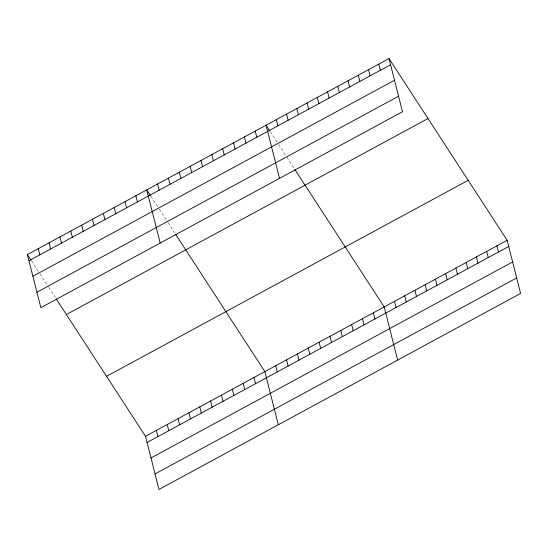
<?xml version="1.0" encoding="UTF-8"?>
<svg xmlns="http://www.w3.org/2000/svg" width="548" height="548" viewBox="0 0 548 548"><rect width="100%" height="100%" fill="white"/><g stroke="black" fill="none" stroke-linecap="round" stroke-linejoin="round"><path stroke-width="0.41" stroke-dasharray="2.74 2.06" d="M270.253 131.623L277.213 142.336M278.603 144.473L286.494 156.612M286.96 157.324L293.92 168.037M150.912 196.307L157.879 207.014M159.269 209.158L167.62 222.009M168.085 222.721L174.579 232.715M31.579 260.992L38.538 271.698M39.929 273.842L48.279 286.693M48.745 287.405L55.245 297.4"/><path stroke-width="0.82" d="M389.032 58.561L402.485 111.717L40.853 307.716L27.4 254.567L389.032 58.561L507.147 240.284L520.6 293.433L158.968 489.439L145.515 436.283L56.17 298.824M28.962 260.745L390.594 64.739M32.887 276.247L394.519 80.241M36.928 292.214L398.56 96.215M66.377 314.531L428.009 118.526M106.538 376.318L468.17 180.313M145.515 436.283L507.147 240.284M147.083 442.469L508.715 246.463M151.001 457.97L512.633 261.965M155.043 473.938L516.675 277.932M269.787 130.91L266.075 125.197L279.528 178.353M294.845 169.462L384.196 306.921L397.643 360.077M150.453 195.595L146.741 189.882L160.187 243.038M175.511 234.147L264.855 371.606L278.309 424.762M27.4 254.567L31.113 260.273M496.906 245.833L498.468 252.018M486.658 251.388L488.22 257.567M476.411 256.944L477.972 263.122M466.163 262.492L467.732 268.678M455.915 268.047L457.484 274.233M445.675 273.603L447.237 279.781M435.427 279.158L436.989 285.337M378.784 64.109L380.353 70.295M425.18 284.707L426.741 290.892M368.537 69.665L370.106 75.85M414.932 290.262L416.501 296.441M358.296 75.22L359.858 81.399M404.684 295.817L406.253 301.996M348.049 80.775L349.61 86.954M394.444 301.373L396.005 307.551M337.801 86.324L339.363 92.509M327.553 91.879L329.122 98.058M373.346 312.805L374.907 318.984M317.306 97.434L318.874 103.613M362.495 318.683L364.064 324.861M307.065 102.99L308.627 109.168M351.645 324.567L353.213 330.745M296.817 108.538L298.379 114.724M286.57 114.094L288.132 120.272M340.801 330.444L342.363 336.623M276.322 119.649L277.891 125.828M329.951 336.321L331.513 342.507M319.1 342.205L320.662 348.384M255.231 131.082L256.793 137.26M308.25 348.083L309.819 354.268M244.381 136.959L245.942 143.144M297.4 353.967L298.968 360.146M233.53 142.843L235.092 149.022M286.556 359.844L288.118 366.023M222.68 148.72L224.248 154.899M275.706 365.721L277.267 371.907M211.829 154.605L213.398 160.783M200.986 160.482L202.548 166.661M254.005 377.483L255.574 383.669M190.135 166.359L191.697 172.545M243.161 383.367L244.723 389.546M179.285 172.243L180.847 178.422M232.311 389.244L233.873 395.423M168.435 178.121L170.003 184.306M221.461 395.129L223.022 401.307M157.591 184.005L159.153 190.183M210.61 401.006L212.172 407.185M199.76 406.883L201.328 413.069M135.89 195.759L137.452 201.945M188.916 412.767L190.478 418.946M125.04 201.643L126.602 207.822M178.066 418.645L179.628 424.83M114.189 207.521L115.758 213.706M167.215 424.529L168.777 430.707M103.346 213.405L104.908 219.584M156.365 430.406L157.927 436.585M92.496 219.282L94.057 225.461M81.645 225.166L83.207 231.345M70.795 231.044L72.357 237.222M59.944 236.921L61.513 243.107M49.101 242.805L50.663 248.984M38.25 248.682L39.812 254.868"/></g></svg>
